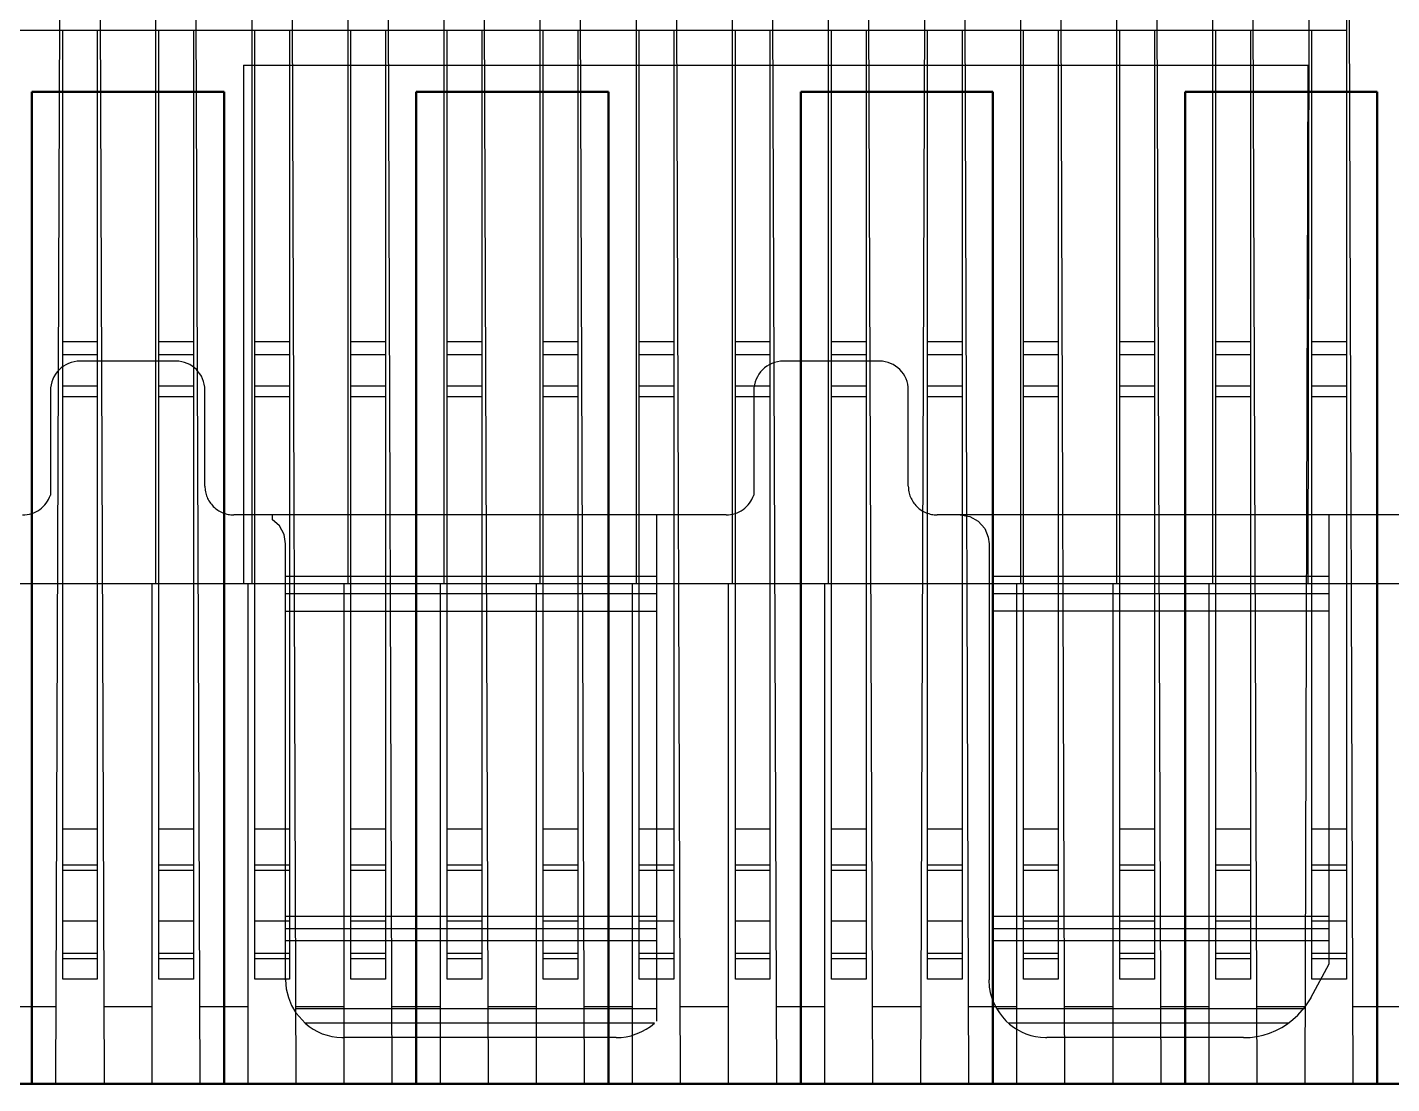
# Model space of a CAD drawing. Header units: inches. Extents: x -1.51 to 1.51, y -0.24 to 0.48.
# Drawn here: x 0.8138 to 1.1687, y -0.178 to 0.0968 of the extents above; entities that cross this region are included whole.
import ezdxf

# ---------------------------------------------------------------- set-up
doc = ezdxf.new("R2010")
doc.units = ezdxf.units.IN
doc.header["$MEASUREMENT"] = 0
doc.linetypes.add('Dashed', pattern=[2, 1, -1])
doc.layers.add('AM_4', color=7, linetype='Continuous', lineweight=50)
doc.layers.add('AM_9', color=6, linetype='Dashed', lineweight=25)

msp = doc.modelspace()

# ---------------------------------------------------------------- linework, layer by layer
at = {"layer": 'AM_4'}
for p, q in [((0.8649999999999999, 0.0800000000000001), (0.815, 0.0800000000000001)), ((0.815, 0.0800000000000001), (0.815, -0.178)), ((0.8649999999999999, 0.0800000000000001), (0.8649999999999999, -0.178)), ((0.965, 0.0800000000000001), (0.9149999999999999, 0.0800000000000001)), ((0.9149999999999999, 0.0800000000000001), (0.9149999999999999, -0.178)), ((0.965, 0.0800000000000001), (0.965, -0.178)), ((1.065, 0.0800000000000001), (1.015, 0.0800000000000001)), ((1.015, 0.0800000000000001), (1.015, -0.178)), ((1.065, 0.0800000000000001), (1.065, -0.178)), ((1.165, 0.0800000000000001), (1.115, 0.0800000000000001)), ((1.115, 0.0800000000000001), (1.115, -0.178)), ((1.165, 0.0800000000000001), (1.165, -0.178)), ((1.48, -0.178), (-1.48, -0.178))]:
    msp.add_line(p, q, dxfattribs=at)
at = {"layer": 'AM_9'}
for p, q in [((0.8212499999999994, -0.178), (0.8222499999999994, 0.1)), ((0.8327499999999994, 0.1), (0.8337499999999994, -0.178)), ((0.8472499999999995, -0.048), (0.8472499999999995, 0.1)), ((0.8587499999999995, -0.178), (0.8577499999999996, 0.1)), ((0.8722499999999995, -0.048), (0.8722499999999995, 0.1)), ((0.8837499999999994, -0.178), (0.8827499999999996, 0.1)), ((0.8972499999999995, -0.048), (0.8972499999999995, 0.1)), ((0.9087499999999994, -0.178), (0.9077499999999996, 0.1)), ((0.9222499999999996, -0.048), (0.9222499999999996, 0.1)), ((0.9337499999999995, -0.178), (0.9327499999999996, 0.1)), ((0.9472499999999996, -0.048), (0.9472499999999996, 0.1)), ((0.9587499999999995, -0.178), (0.9577499999999997, 0.1)), ((0.9722499999999996, -0.048), (0.9722499999999996, 0.1)), ((0.9837499999999996, -0.178), (0.9827499999999997, 0.1)), ((0.9972499999999996, -0.048), (0.9972499999999996, 0.1)), ((1.00875, -0.178), (1.00775, 0.1)), ((1.02225, -0.048), (1.02225, 0.1)), ((1.03375, -0.178), (1.03275, 0.1)), ((1.04625, -0.178), (1.04725, 0.1)), ((1.05875, -0.178), (1.05775, 0.1)), ((1.07225, -0.048), (1.07225, 0.1)), ((1.08375, -0.178), (1.08275, 0.1)), ((1.09725, -0.048), (1.09725, 0.1)), ((1.10875, -0.178), (1.10775, 0.1)), ((1.12225, -0.048), (1.12225, 0.1)), ((1.13375, -0.178), (1.13275, 0.1)), ((1.147, -0.048), (1.14725, 0.1)), ((1.157, 0.1), (1.157, -0.1507791773936246)), ((1.15875, -0.178), (1.15775, 0.1)), ((1.157, 0.096), (0.5229999999999999, 0.096)), ((0.8229999999999998, -0.1507791773936246), (0.8229999999999996, 0.096)), ((0.8319999999999999, 0.096), (0.8319999999999999, -0.1507791773936246)), ((0.8479999999999998, -0.1507791773936246), (0.8479999999999996, 0.096)), ((0.8569999999999999, 0.096), (0.8569999999999999, -0.1507791773936246)), ((0.8729999999999998, -0.1507791773936246), (0.8729999999999997, 0.096)), ((0.8819999999999999, 0.096), (0.8819999999999999, -0.1507791773936246)), ((0.8979999999999998, -0.1507791773936246), (0.8979999999999996, 0.096)), ((0.9069999999999999, 0.096), (0.9069999999999999, -0.1507791773936246)), ((0.9229999999999998, -0.1507791773936246), (0.9229999999999997, 0.096)), ((0.9319999999999999, 0.096), (0.9319999999999999, -0.1507791773936246)), ((0.9479999999999998, -0.1507791773936246), (0.9479999999999995, 0.096)), ((0.957, 0.096), (0.957, -0.1507791773936246)), ((0.9729999999999999, -0.1507791773936246), (0.9729999999999995, 0.096)), ((0.9819999999999998, 0.096), (0.9819999999999998, -0.1507791773936246)), ((0.9979999999999999, -0.1507791773936246), (0.9979999999999996, 0.096)), ((1.007, 0.096), (1.007, -0.1507791773936246)), ((1.023, -0.1507791773936246), (1.023, 0.096)), ((1.032, 0.096), (1.032, -0.1507791773936246)), ((1.048, -0.1507791773936246), (1.048, 0.096)), ((1.057, 0.096), (1.057, -0.1507791773936246)), ((1.073, -0.1507791773936246), (1.073, 0.096)), ((1.082, 0.096), (1.082, -0.1507791773936246)), ((1.098, -0.1507791773936246), (1.098, 0.096)), ((1.107, 0.096), (1.107, -0.1507791773936246)), ((1.123, -0.1507791773936246), (1.123, 0.096)), ((1.132, 0.096), (1.132, -0.1507791773936246)), ((1.148, -0.1507791773936246), (1.148, 0.096)), ((0.8699999999999996, 0.087), (0.8699999999999996, -0.048)), ((0.8699999999999996, 0.087), (1.147, 0.087)), ((1.14625, -0.178), (1.147, 0.087)), ((0.8319999999999999, 0.0149999924480086), (0.8229999999999998, 0.0149999924480086)), ((0.8569999999999999, 0.0149999924480086), (0.8479999999999998, 0.0149999924480086)), ((0.8819999999999999, 0.0149999924480086), (0.8729999999999998, 0.0149999924480086)), ((0.9069999999999999, 0.0149999924480086), (0.8979999999999998, 0.0149999924480086)), ((0.9319999999999999, 0.0149999924480086), (0.9229999999999997, 0.0149999924480086)), ((0.957, 0.0149999924480086), (0.9479999999999998, 0.0149999924480086)), ((0.9819999999999998, 0.0149999924480086), (0.9729999999999998, 0.0149999924480086)), ((1.007, 0.0149999924480086), (0.9979999999999999, 0.0149999924480086)), ((1.032, 0.0149999924480086), (1.023, 0.0149999924480086)), ((1.057, 0.0149999924480086), (1.048, 0.0149999924480086)), ((1.082, 0.0149999924480086), (1.073, 0.0149999924480086)), ((1.107, 0.0149999924480086), (1.098, 0.0149999924480086)), ((1.132, 0.0149999924480086), (1.123, 0.0149999924480086)), ((1.157, 0.0149999924480086), (1.148, 0.0149999924480086)), ((0.8319999999999999, 0.0116227288890184), (0.8229999999999996, 0.0116227288890184)), ((0.8569999999999999, 0.0116227288890184), (0.8479999999999996, 0.0116227288890184)), ((0.8819999999999998, 0.0116227288890184), (0.8729999999999997, 0.0116227288890184)), ((0.9069999999999998, 0.0116227288890184), (0.8979999999999997, 0.0116227288890184)), ((0.9319999999999998, 0.0116227288890184), (0.9229999999999997, 0.0116227288890184)), ((0.9569999999999997, 0.0116227288890184), (0.9479999999999997, 0.0116227288890184)), ((0.9819999999999998, 0.0116227288890184), (0.9729999999999998, 0.0116227288890184)), ((1.007, 0.0116227288890184), (0.9979999999999996, 0.0116227288890184)), ((1.032, 0.0116227288890184), (1.023, 0.0116227288890184)), ((1.057, 0.0116227288890184), (1.048, 0.0116227288890184)), ((1.082, 0.0116227288890184), (1.073, 0.0116227288890184)), ((1.107, 0.0116227288890184), (1.098, 0.0116227288890184)), ((1.132, 0.0116227288890184), (1.123, 0.0116227288890184)), ((1.157, 0.0116227288890184), (1.148, 0.0116227288890184)), ((0.852480315360706, 0.0099686340390552), (0.8275196846399997, 0.0099686340390551)), ((1.035472447200706, 0.0099686340390552), (1.01051181648, 0.0099686340390551)), ((0.8198031489599997, 0.0022520983590551), (0.8198031489599997, -0.0248738867609449)), ((0.8319999999999999, 0.0034371734492344), (0.8229999999999996, 0.0034371734492344)), ((0.8319999999999997, 0.00066271784663), (0.8229999999999996, 0.00066271784663)), ((0.8569999999999999, 0.0034371734492344), (0.8479999999999996, 0.0034371734492344)), ((0.8569999999999998, 0.00066271784663), (0.8479999999999996, 0.00066271784663)), ((0.8600000006399997, -0.0225160706212097), (0.8600000006399998, 0.0024490518227942)), ((0.8819999999999999, 0.0034371734492344), (0.8729999999999997, 0.0034371734492344)), ((0.8819999999999998, 0.00066271784663), (0.8729999999999997, 0.00066271784663)), ((0.9069999999999999, 0.0034371734492344), (0.8979999999999998, 0.0034371734492344)), ((0.9069999999999998, 0.00066271784663), (0.8979999999999997, 0.00066271784663)), ((0.9319999999999999, 0.0034371734492344), (0.9229999999999997, 0.0034371734492344)), ((0.9319999999999998, 0.00066271784663), (0.9229999999999997, 0.00066271784663)), ((0.957, 0.0034371734492344), (0.9479999999999998, 0.0034371734492344)), ((0.9569999999999997, 0.00066271784663), (0.9479999999999997, 0.00066271784663)), ((0.9819999999999998, 0.0034371734492344), (0.9729999999999998, 0.0034371734492344)), ((0.9819999999999998, 0.00066271784663), (0.9729999999999998, 0.00066271784663)), ((1.007, 0.0034371734492344), (0.9979999999999999, 0.0034371734492344)), ((1.007, 0.00066271784663), (0.9979999999999997, 0.00066271784663)), ((1.0027952808, 0.0022520983590551), (1.0027952808, -0.0248738867609447)), ((1.032, 0.0034371734492344), (1.023, 0.0034371734492344)), ((1.032, 0.00066271784663), (1.023, 0.00066271784663)), ((1.04299213248, -0.0225160706211826), (1.04299213248, 0.0024490518227942)), ((1.057, 0.0034371734492344), (1.048, 0.0034371734492344)), ((1.057, 0.00066271784663), (1.048, 0.00066271784663)), ((1.082, 0.0034371734492344), (1.073, 0.0034371734492344)), ((1.082, 0.00066271784663), (1.073, 0.00066271784663)), ((1.107, 0.0034371734492344), (1.098, 0.0034371734492344)), ((1.107, 0.00066271784663), (1.098, 0.00066271784663)), ((1.132, 0.0034371734492344), (1.123, 0.0034371734492344)), ((1.132, 0.00066271784663), (1.123, 0.00066271784663)), ((1.157, 0.0034371734492344), (1.148, 0.0034371734492344)), ((1.157, 0.00066271784663), (1.148, 0.00066271784663)), ((0.9955713546628692, -0.0300313672409449), (0.8674902267931234, -0.0300313672409449)), ((0.8774999999999997, -0.0300313672409449), (0.8774999999999997, -0.0311970299782827)), ((0.9774999999999997, -0.0300313672409449), (0.9774999999999997, -0.1617354694612013)), ((1.18299213696, -0.0300313672409448), (1.050482358633123, -0.0300313672409449)), ((1.1525, -0.1468460862583625), (1.1525, -0.0300313672409448)), ((0.8809842519685037, -0.1510156144094488), (0.8809842519685037, -0.0375313624409449)), ((1.064015748031496, -0.0375313624409449), (1.064015748031496, -0.1510156144094488)), ((0.9774999999999997, -0.0460943545670428), (0.8809842519685037, -0.0460943545670428)), ((1.1525, -0.046094354567025), (1.065, -0.046094354567025)), ((1.259, -0.048), (-1.259, -0.048)), ((0.8462499999999994, -0.178), (0.8462499999999994, -0.048)), ((0.8712499999999993, -0.178), (0.8712499999999993, -0.048)), ((0.8962499999999994, -0.178), (0.8962499999999994, -0.048)), ((0.9212499999999995, -0.178), (0.9212499999999995, -0.048)), ((0.9462499999999995, -0.178), (0.9462499999999995, -0.048)), ((0.9712499999999995, -0.178), (0.9712499999999995, -0.048)), ((0.9962499999999995, -0.178), (0.9962499999999995, -0.048)), ((1.02125, -0.178), (1.02125, -0.048)), ((1.07125, -0.178), (1.07125, -0.048)), ((1.09625, -0.178), (1.09625, -0.048)), ((1.12125, -0.178), (1.12125, -0.048)), ((0.9774999999999997, -0.050582543543122), (0.8809842519685037, -0.050582543543122)), ((1.1525, -0.0505825435432657), (1.065, -0.0505825435432657)), ((0.9774999999999997, -0.0551235441304741), (0.8809842519685037, -0.0551235441304741)), ((1.1525, -0.0550427208642157), (1.065, -0.0550427208642157)), ((0.8319999999999999, -0.1117800516924363), (0.8229999999999998, -0.1117800516924363)), ((0.8569999999999999, -0.1117800516924363), (0.8479999999999998, -0.1117800516924363)), ((0.8819999999999999, -0.1117800516924363), (0.8729999999999998, -0.1117800516924363)), ((0.9069999999999999, -0.1117800516924363), (0.8979999999999998, -0.1117800516924363)), ((0.9319999999999999, -0.1117800516924363), (0.9229999999999998, -0.1117800516924363)), ((0.957, -0.1117800516924363), (0.9479999999999998, -0.1117800516924363)), ((0.9819999999999998, -0.1117800516924363), (0.9729999999999999, -0.1117800516924363)), ((1.007, -0.1117800516924363), (0.9979999999999999, -0.1117800516924363)), ((1.032, -0.1117800516924363), (1.023, -0.1117800516924363)), ((1.057, -0.1117800516924363), (1.048, -0.1117800516924363)), ((1.082, -0.1117800516924363), (1.073, -0.1117800516924363)), ((1.107, -0.1117800516924363), (1.098, -0.1117800516924363)), ((1.132, -0.1117800516924363), (1.123, -0.1117800516924363)), ((1.157, -0.1117800516924363), (1.148, -0.1117800516924363)), ((0.8319999999999997, -0.1211165493306258), (0.8229999999999998, -0.1211165493306258)), ((0.8319999999999997, -0.1225719764054055), (0.8229999999999996, -0.1225719764054055)), ((0.8569999999999998, -0.1211165493306258), (0.8479999999999998, -0.1211165493306258)), ((0.8569999999999998, -0.1225719764054055), (0.8479999999999996, -0.1225719764054055)), ((0.8819999999999998, -0.1211165493306258), (0.8729999999999998, -0.1211165493306258)), ((0.8819999999999998, -0.1225719764054055), (0.8729999999999997, -0.1225719764054055)), ((0.9069999999999998, -0.1211165493306258), (0.8979999999999998, -0.1211165493306258)), ((0.9069999999999998, -0.1225719764054055), (0.8979999999999997, -0.1225719764054055)), ((0.9319999999999998, -0.1211165493306258), (0.9229999999999998, -0.1211165493306258)), ((0.9319999999999998, -0.1225719764054055), (0.9229999999999997, -0.1225719764054055)), ((0.9569999999999997, -0.1211165493306258), (0.9479999999999998, -0.1211165493306258)), ((0.9569999999999997, -0.1225719764054055), (0.9479999999999997, -0.1225719764054055)), ((0.9819999999999998, -0.1211165493306258), (0.9729999999999998, -0.1211165493306258)), ((0.9819999999999998, -0.1225719764054055), (0.9729999999999998, -0.1225719764054055)), ((1.007, -0.1211165493306258), (0.9979999999999997, -0.1211165493306258)), ((1.007, -0.1225719764054055), (0.9979999999999997, -0.1225719764054055)), ((1.032, -0.1211165493306258), (1.023, -0.1211165493306258)), ((1.032, -0.1225719764054055), (1.023, -0.1225719764054055)), ((1.057, -0.1211165493306258), (1.048, -0.1211165493306258)), ((1.057, -0.1225719764054055), (1.048, -0.1225719764054055)), ((1.082, -0.1211165493306258), (1.073, -0.1211165493306258)), ((1.082, -0.1225719764054055), (1.073, -0.1225719764054055)), ((1.107, -0.1211165493306258), (1.098, -0.1211165493306258)), ((1.107, -0.1225719764054055), (1.098, -0.1225719764054055)), ((1.132, -0.1211165493306258), (1.123, -0.1211165493306258)), ((1.132, -0.1225719764054055), (1.123, -0.1225719764054055)), ((1.157, -0.1211165493306258), (1.148, -0.1211165493306258)), ((1.157, -0.1225719764054055), (1.148, -0.1225719764054055)), ((0.9774999999999997, -0.1344798168112338), (0.8809842519685037, -0.1344798168112338)), ((1.1525, -0.1344798168019578), (1.065, -0.1344798168019578)), ((0.8319999999999999, -0.1357127554795045), (0.8229999999999998, -0.1357127554795045)), ((0.8569999999999999, -0.1357127554795045), (0.8479999999999998, -0.1357127554795045)), ((0.8819999999999999, -0.1357127554795045), (0.8729999999999998, -0.1357127554795045)), ((0.9774999999999997, -0.1376691577165352), (0.8809842519685037, -0.1376691577165352)), ((0.9069999999999999, -0.1357127554795045), (0.8979999999999998, -0.1357127554795045)), ((0.9319999999999999, -0.1357127554795045), (0.9229999999999998, -0.1357127554795045)), ((0.957, -0.1357127554795045), (0.9479999999999998, -0.1357127554795045)), ((0.9819999999999998, -0.1357127554795045), (0.9729999999999999, -0.1357127554795045)), ((1.007, -0.1357127554795045), (0.9979999999999999, -0.1357127554795045)), ((1.032, -0.1357127554795045), (1.023, -0.1357127554795045)), ((1.057, -0.1357127554795045), (1.048, -0.1357127554795045)), ((1.1525, -0.1376691577165353), (1.065, -0.1376691577165353)), ((1.082, -0.1357127554795045), (1.073, -0.1357127554795045)), ((1.107, -0.1357127554795045), (1.098, -0.1357127554795045)), ((1.132, -0.1357127554795045), (1.123, -0.1357127554795045)), ((1.157, -0.1357127554795045), (1.148, -0.1357127554795045)), ((0.9774999999999997, -0.1408581340940472), (0.8809842519685037, -0.1408581340940472)), ((1.1525, -0.1408581340940941), (1.065, -0.1408581340940941)), ((0.8319999999999999, -0.1441495162242479), (0.8229999999999998, -0.1441495162242479)), ((0.8569999999999999, -0.1441495162242479), (0.8479999999999998, -0.1441495162242479)), ((0.8819999999999999, -0.1441495162242479), (0.8729999999999998, -0.1441495162242479)), ((0.9069999999999999, -0.1441495162242479), (0.8979999999999998, -0.1441495162242479)), ((0.9319999999999999, -0.1441495162242479), (0.9229999999999998, -0.1441495162242479)), ((0.957, -0.1441495162242479), (0.9479999999999998, -0.1441495162242479)), ((0.9819999999999998, -0.1441495162242479), (0.9729999999999999, -0.1441495162242479)), ((1.007, -0.1441495162242479), (0.9979999999999999, -0.1441495162242479)), ((1.032, -0.1441495162242479), (1.023, -0.1441495162242479)), ((1.057, -0.1441495162242479), (1.048, -0.1441495162242479)), ((1.082, -0.1441495162242479), (1.073, -0.1441495162242479)), ((1.107, -0.1441495162242479), (1.098, -0.1441495162242479)), ((1.132, -0.1441495162242479), (1.123, -0.1441495162242479)), ((1.157, -0.1441495162242479), (1.148, -0.1441495162242479)), ((0.8319999999999997, -0.1455385901741676), (0.8229999999999998, -0.1455385901741676)), ((0.8569999999999998, -0.1455385901741676), (0.8479999999999998, -0.1455385901741676)), ((0.8819999999999998, -0.1455385901741676), (0.8729999999999998, -0.1455385901741676)), ((0.9069999999999998, -0.1455385901741676), (0.8979999999999998, -0.1455385901741676)), ((0.9319999999999998, -0.1455385901741676), (0.9229999999999998, -0.1455385901741676)), ((0.9569999999999997, -0.1455385901741676), (0.9479999999999998, -0.1455385901741676)), ((0.9819999999999998, -0.1455385901741676), (0.9729999999999999, -0.1455385901741676)), ((1.007, -0.1455385901741676), (0.9979999999999997, -0.1455385901741676)), ((1.032, -0.1455385901741676), (1.023, -0.1455385901741676)), ((1.057, -0.1455385901741676), (1.048, -0.1455385901741676)), ((1.082, -0.1455385901741676), (1.073, -0.1455385901741676)), ((1.107, -0.1455385901741676), (1.098, -0.1455385901741676)), ((1.132, -0.1455385901741676), (1.123, -0.1455385901741676)), ((1.147698944601018, -0.1556179393557504), (1.1525, -0.1468460862583625)), ((1.157, -0.1455385901741676), (1.148, -0.1455385901741676)), ((0.8319999999999999, -0.1507791773936246), (0.8229999999999998, -0.1507791773936246)), ((0.8569999999999999, -0.1507791773936246), (0.8479999999999998, -0.1507791773936246)), ((0.8819999999999999, -0.1507791773936246), (0.8729999999999998, -0.1507791773936246)), ((0.9069999999999999, -0.1507791773936246), (0.8979999999999998, -0.1507791773936246)), ((0.9319999999999999, -0.1507791773936246), (0.9229999999999998, -0.1507791773936246)), ((0.957, -0.1507791773936246), (0.9479999999999998, -0.1507791773936246)), ((0.9819999999999998, -0.1507791773936246), (0.9729999999999999, -0.1507791773936246)), ((1.007, -0.1507791773936246), (0.9979999999999999, -0.1507791773936246)), ((1.032, -0.1507791773936246), (1.023, -0.1507791773936246)), ((1.057, -0.1507791773936246), (1.048, -0.1507791773936246)), ((1.082, -0.1507791773936246), (1.073, -0.1507791773936246)), ((1.107, -0.1507791773936246), (1.098, -0.1507791773936246)), ((1.132, -0.1507791773936246), (1.123, -0.1507791773936246)), ((1.157, -0.1507791773936246), (1.148, -0.1507791773936246)), ((1.147698944601018, -0.1556179393557503), (1.145783082439281, -0.158495929370093)), ((0.8212499999999994, -0.1579999985147967), (0.8087499999999994, -0.1579999985147967)), ((0.8462499999999994, -0.1579999985147967), (0.8337499999999994, -0.1579999985147967)), ((0.8712499999999993, -0.1579999985147967), (0.8587499999999995, -0.1579999985147967)), ((0.8837413402981263, -0.1596822812330516), (0.8860738560918568, -0.1622754569291353)), ((0.8962499999999994, -0.1579999985147967), (0.8837499999999994, -0.1579999985147967)), ((0.9774999999999997, -0.1584959293700788), (0.8837499999999994, -0.1584959293700788)), ((0.9212499999999995, -0.1579999985147967), (0.9087499999999994, -0.1579999985147967)), ((0.9462499999999995, -0.1579999985147967), (0.9337499999999995, -0.1579999985147967)), ((0.9712499999999995, -0.1579999985147967), (0.9587499999999995, -0.1579999985147967)), ((0.9962499999999995, -0.1579999985147967), (0.9837499999999996, -0.1579999985147967)), ((1.02125, -0.1579999985147967), (1.00875, -0.1579999985147967)), ((1.04625, -0.1579999985147967), (1.03375, -0.1579999985147967)), ((1.07125, -0.1579999985147967), (1.05875, -0.1579999985147967)), ((1.14578308243926, -0.1584959293700787), (1.066014021681131, -0.1584959293700787)), ((1.09625, -0.1579999985147967), (1.08375, -0.1579999985147967)), ((1.12125, -0.1579999985147967), (1.10875, -0.1579999985147967)), ((1.14625, -0.1579999985147967), (1.13375, -0.1579999985147967)), ((1.1725, -0.1579999985147967), (1.15875, -0.1579999985147967)), ((0.9769182698923947, -0.1622754569291353), (0.8860738560918568, -0.1622754569291353)), ((1.141800340744772, -0.1622754569291344), (1.069105352154848, -0.1622754569291344)), ((0.9670078740157478, -0.1660156144094488), (0.8962499999999994, -0.1660156144094488)), ((1.130154847142738, -0.1660156144094488), (1.079015748031496, -0.1660156144094488))]:
    msp.add_line(p, q, dxfattribs=at)
for points in [[(0.8809842519685037, -0.0375313624409449), (0.8805789277788406, -0.035099166900652), (0.8793854994058445, -0.0329026176128863), (0.8774999999999997, -0.0311970299782827)], [(1.056515748031496, -0.0300313624409449), (1.058996333781094, -0.0304534606092656), (1.061197497667292, -0.0316720774719646), (1.062862708164366, -0.0335356025542948), (1.063807787799067, -0.0357774650584948), (1.064015748031496, -0.0375313624409465)], [(0.8809842519685037, -0.1510156144094488), (0.8811622181977186, -0.1533193754425656), (0.8817038417090698, -0.1556058086125577), (0.8825426642256419, -0.157673220507064), (0.8836860928194261, -0.1596037039259803), (0.8837413402981263, -0.1596822812330516)], [(1.064979426289062, -0.1563053849094696), (1.064473020987747, -0.15469108582561), (1.064135854188282, -0.1529100164826366), (1.064015748031496, -0.1510156144094488)], [(1.066014021681131, -0.1584959293700787), (1.065136999333046, -0.1567059865034107), (1.064979426289062, -0.1563053849094696)], [(1.066014021681131, -0.1584959293700787), (1.066715449581602, -0.1596006396303525), (1.067510490180401, -0.1606400126649154), (1.068393092738511, -0.1616061382173835), (1.069356540117536, -0.1624916634889401), (1.070393499901175, -0.163289849097574), (1.07125, -0.1638488976024323)], [(1.130154847142738, -0.1660156144094488), (1.131897961997691, -0.1659395083712838), (1.133627810696076, -0.165711769469693), (1.135331228044788, -0.1653341309352302), (1.136995250009251, -0.164809466825167), (1.138607212377551, -0.1641417701501819), (1.140154847142738, -0.1633361224851376), (1.141626375869758, -0.1623986552952287), (1.143010599336468, -0.1613365032718284), (1.144296982766469, -0.1601577500331798), (1.145475736005117, -0.1588713666031797), (1.14578308243926, -0.1584959293700787)], [(0.8860738560918568, -0.1622754569291353), (0.8870929280782228, -0.163096357742461), (0.8881796684081218, -0.1638253168044702), (0.8893258063314519, -0.1644567862965435), (0.8905226190465592, -0.1649859603545545), (0.8917609980860267, -0.1654088116443977), (0.8930315186376103, -0.1657221220124329), (0.894324511272751, -0.1659235069775774), (0.8956301355367653, -0.1660114338786466), (0.8959842519685038, -0.1660156144094488)], [(0.9712499999999995, -0.1654032607469752), (0.9724878234328344, -0.1649787857679252), (0.9736839411417212, -0.1644480426236437), (0.9748292499486598, -0.1638150705899303), (0.9759150333620731, -0.1630846869661605), (0.9769182698923948, -0.1622754569291353)], [(0.9670078740157478, -0.1660156144094488), (0.9683152101569626, -0.165958534880825), (0.9696125966807518, -0.1657877307046319), (0.9708901596922856, -0.1655045018037849), (0.9712499999999995, -0.1654032607469752)], [(1.07125, -0.1638488976024323), (1.072398045344378, -0.1644768926230851), (1.073596455402084, -0.1650024391883901), (1.074836109548958, -0.1654215375716516), (1.076107573268419, -0.1657309981811146), (1.077401169953831, -0.1659284658346835), (1.078707054553323, -0.1660124376842805), (1.079015748031496, -0.1660156144094488)]]:
    msp.add_lwpolyline(points, dxfattribs=at)
for centre, radius, start, end in [((0.8275196846399999, 0.0022520983590549), 0.0077165356800002, 90, 179.9999991462263), ((0.8524803153607059, 0.0024489487590549), 0.0075196852800002, 0.0007852875220074, 90), ((1.01051181648, 0.0022520983590549), 0.0077165356800002, 90, 179.9999991462263), ((1.035472447200706, 0.002448948759055), 0.0075196852800001, 0.0007852875220074, 90), ((0.8674972526297949, -0.0225340968722152), 0.0074972736607525, 179.8622393759488, 269.9463070356021), ((1.050489384469794, -0.022534096872216), 0.0074972736607516, 179.8622393757319, 269.9463070356072), ((0.8125793024977787, -0.0223935717213604), 0.00763779552, 269.9994023097329, 341.0500388913484), ((0.9955714343377785, -0.0223935717213604), 0.0076377955200001, 269.9994023097337, 341.0500388913501)]:
    msp.add_arc(centre, radius, start, end, dxfattribs=at)

doc.saveas('drawing.dxf')
